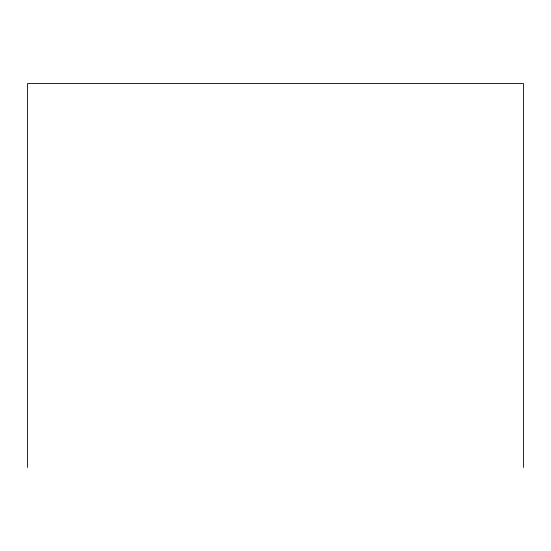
<?xml version="1.0" encoding="UTF-8"?>
<svg xmlns="http://www.w3.org/2000/svg" width="551" height="551" viewBox="0 0 551 551"><rect width="100%" height="100%" fill="white"/><g stroke="black" fill="none" stroke-linecap="round" stroke-linejoin="round"><path stroke-width="0.83" d="M523.45 467.462L523.45 83.538L27.55 83.538L27.55 467.462"/></g></svg>
